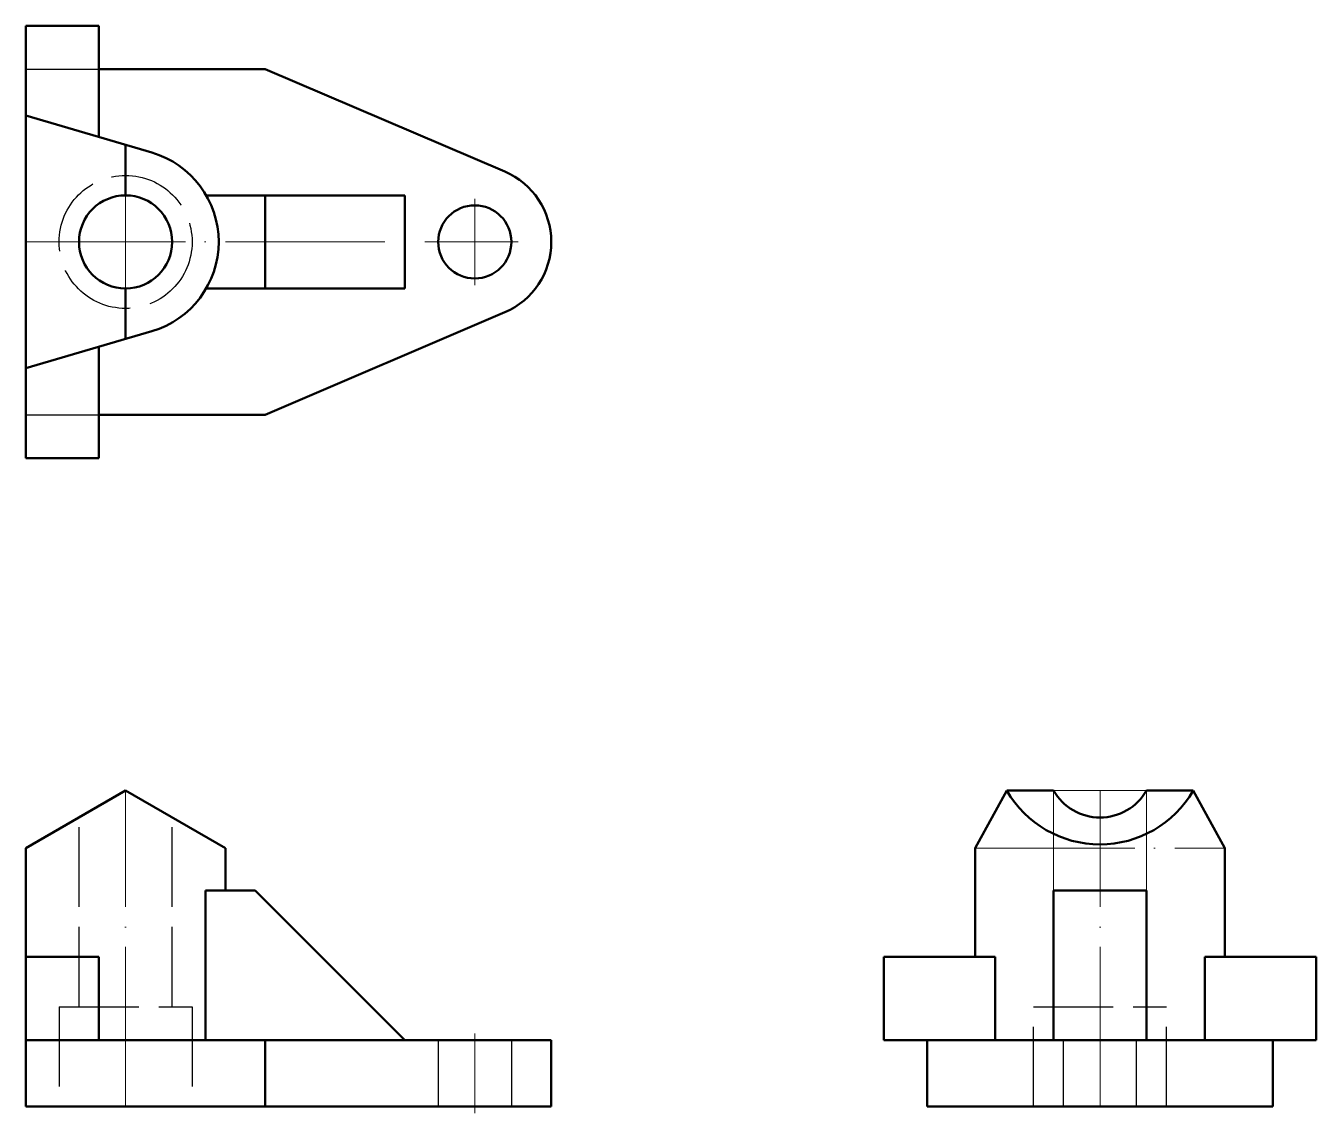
# Model space of a CAD drawing. Header units: millimetres. Extents: x 3152 to 3346, y 690 to 854.
import ezdxf

# ---------------------------------------------------------------- set-up
doc = ezdxf.new("R2010")
doc.units = ezdxf.units.MM
doc.linetypes.add('ACAD_ISO02W100', pattern=[15, 12, -3])
doc.linetypes.add('ACAD_ISO04W100', pattern=[30, 24, -2.95, 0.1, -2.95])
for name, color, linetype, lineweight, true_color in [('Contornos Ocultos', 252, 'ACAD_ISO02W100', 30, 0xa0a0a4), ('Contornos Visibles', 7, 'Continuous', 50, 0xffffff), ('Ejes de revolución', 6, 'ACAD_ISO04W100', 20, 0xff00ff)]:
    doc.layers.add(name, color=color, linetype=linetype, lineweight=lineweight, true_color=true_color)

msp = doc.modelspace()

# ---------------------------------------------------------------- linework, layer by layer
at = {"layer": 'Contornos Ocultos'}
for p, q in [((3152.02, 847.41), (3163.02, 847.41)), ((3152.02, 795.41), (3163.02, 795.41)), ((3160.02, 706.41), (3160.02, 734.86)), ((3174.02, 706.41), (3174.02, 734.86)), ((3157.02, 706.41), (3177.02, 706.41)), ((3157.02, 706.41), (3157.02, 691.41)), ((3177.02, 706.41), (3177.02, 691.41)), ((3303.52, 691.41), (3303.52, 706.41)), ((3303.52, 706.41), (3323.52, 706.41)), ((3323.52, 691.41), (3323.52, 706.41)), ((3214.02, 701.41), (3214.02, 691.41)), ((3225.02, 701.41), (3225.02, 691.41)), ((3308.02, 691.41), (3308.02, 701.41)), ((3319.02, 691.41), (3319.02, 701.41))]:
    msp.add_line(p, q, dxfattribs=at)
msp.add_circle((3167.02, 821.41), 10, dxfattribs=at)
at = {"layer": 'Contornos Visibles'}
for p, q in [((3152.02, 788.91), (3152.02, 853.91)), ((3152.02, 853.91), (3163.02, 853.91)), ((3163.02, 853.91), (3163.02, 837.17)), ((3163.02, 847.41), (3188.02, 847.41)), ((3188.02, 847.41), (3224.05, 831.98)), ((3152.02, 840.41), (3170.97, 834.84)), ((3167.02, 828.41), (3167.02, 836)), ((3209.02, 828.41), (3179.15, 828.41)), ((3188.02, 814.41), (3188.02, 828.41)), ((3209.02, 814.41), (3209.02, 828.41)), ((3167.02, 814.41), (3167.02, 806.81)), ((3209.02, 814.41), (3179.15, 814.41)), ((3188.02, 795.41), (3224.05, 810.83)), ((3152.02, 802.41), (3170.97, 807.97)), ((3163.02, 805.64), (3163.02, 788.91)), ((3163.02, 795.41), (3188.02, 795.41)), ((3152.02, 788.91), (3163.02, 788.91)), ((3152.02, 730.25), (3167.02, 738.91)), ((3182.02, 730.25), (3167.02, 738.91)), ((3294.75, 730.25), (3299.52, 738.91)), ((3299.52, 738.91), (3306.52, 738.91)), ((3320.52, 738.91), (3327.52, 738.91)), ((3327.52, 738.91), (3332.29, 730.25)), ((3152.02, 713.91), (3152.02, 730.25)), ((3182.02, 730.25), (3182.02, 723.91)), ((3294.75, 713.91), (3294.75, 730.25)), ((3332.29, 713.91), (3332.29, 730.25)), ((3179.02, 723.91), (3186.52, 723.91)), ((3179.02, 723.91), (3179.02, 701.41)), ((3209.02, 701.41), (3186.52, 723.91)), ((3306.52, 701.41), (3306.52, 723.91)), ((3320.52, 723.91), (3306.52, 723.91)), ((3320.52, 701.41), (3320.52, 723.91)), ((3152.02, 701.41), (3152.02, 713.91)), ((3152.02, 713.91), (3163.02, 713.91)), ((3163.02, 713.91), (3163.02, 701.41)), ((3281.02, 701.41), (3281.02, 713.91)), ((3297.75, 713.91), (3281.02, 713.91)), ((3297.75, 701.41), (3297.75, 713.91)), ((3329.29, 701.41), (3329.29, 713.91)), ((3329.29, 713.91), (3346.02, 713.91)), ((3346.02, 701.41), (3346.02, 713.91)), ((3152.02, 691.41), (3152.02, 701.41)), ((3152.02, 701.41), (3231.02, 701.41)), ((3188.02, 691.41), (3188.02, 701.41)), ((3231.02, 691.41), (3231.02, 701.41)), ((3287.52, 701.41), (3281.02, 701.41)), ((3287.52, 691.41), (3287.52, 701.41)), ((3287.52, 701.41), (3339.52, 701.41)), ((3339.52, 691.41), (3339.52, 701.41)), ((3339.52, 701.41), (3346.02, 701.41)), ((3152.02, 691.41), (3231.02, 691.41)), ((3287.52, 691.41), (3339.52, 691.41))]:
    msp.add_line(p, q, dxfattribs=at)
for centre, radius in [((3167.02, 821.41), 7), ((3219.52, 821.41), 5.5)]:
    msp.add_circle(centre, radius, dxfattribs=at)
for centre, radius, start, end in [((3167.02, 821.41), 14, 286.3763, 73.6237), ((3219.52, 821.41), 11.5, 293.183, 66.817), ((3313.52, 746.99), 16.17, 210, 330), ((3313.52, 742.95), 8.08, 210, 330)]:
    msp.add_arc(centre, radius, start, end, dxfattribs=at)
at = {"layer": 'Ejes de revolución'}
for p, q in [((3167.02, 814.41), (3167.02, 828.41)), ((3219.52, 814.91), (3219.52, 827.91)), ((3152.02, 821.41), (3226.02, 821.41)), ((3167.02, 691.41), (3167.02, 738.91)), ((3306.52, 723.91), (3306.52, 738.91)), ((3306.52, 738.91), (3320.52, 738.91)), ((3313.52, 691.41), (3313.52, 738.91)), ((3320.52, 723.91), (3320.52, 738.91)), ((3294.75, 730.25), (3332.29, 730.25)), ((3219.52, 690.41), (3219.52, 702.41))]:
    msp.add_line(p, q, dxfattribs=at)

doc.saveas('drawing.dxf')
